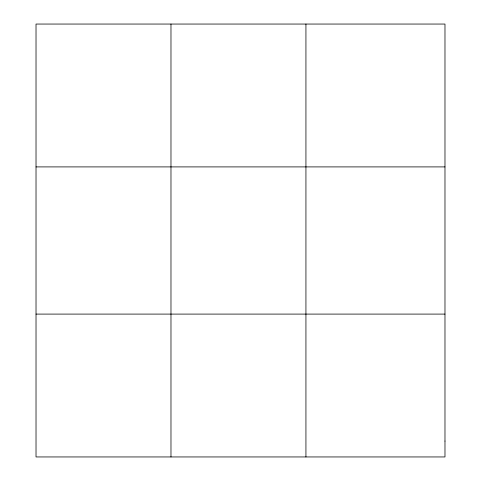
<?xml version="1.0" encoding="UTF-8"?>
<svg xmlns="http://www.w3.org/2000/svg" width="481" height="481" viewBox="0 0 481 481"><rect width="100%" height="100%" fill="white"/><g stroke="black" fill="none" stroke-linecap="round" stroke-linejoin="round"><path stroke-width="0.72" d="M170.977 24.05L170.977 456.95M305.934 24.05L305.934 456.95M36.021 166.907L444.979 166.907M36.021 314.093L444.979 314.093M444.979 441.077L444.979 456.95L36.021 456.95L36.021 24.05L444.979 24.05L444.979 441.077"/></g></svg>
